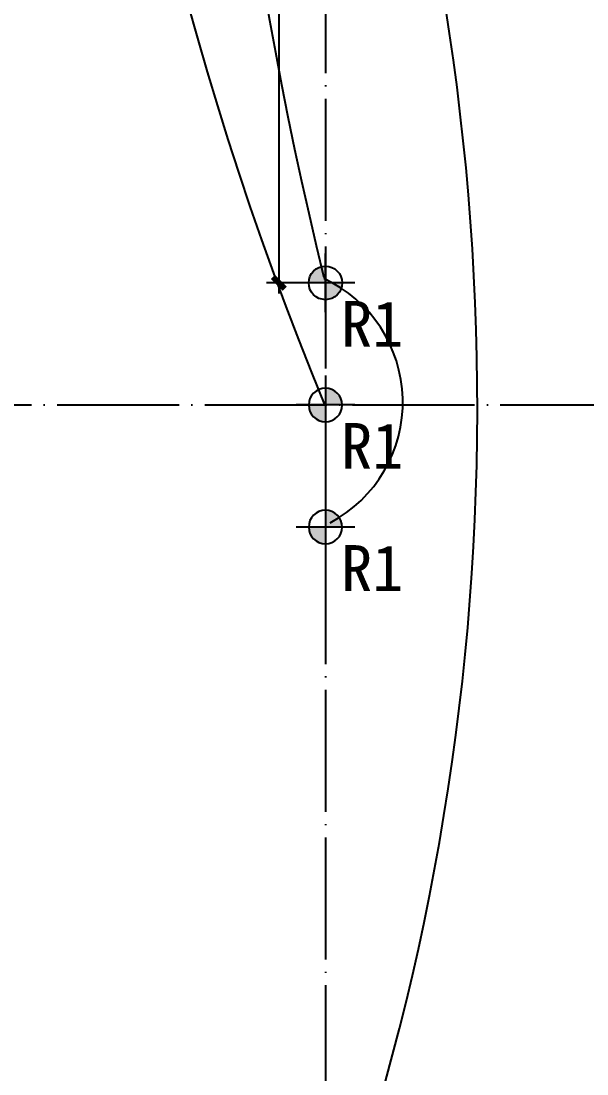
# Model space of a CAD drawing. Extents: x 11992 to 29481, y -6727 to 6811.
# Drawn here: x 23100 to 24026, y 731 to 2455 of the extents above; entities that cross this region are included whole.
import ezdxf

# ---------------------------------------------------------------- set-up
doc = ezdxf.new("R2010")
doc.units = 0
doc.header["$MEASUREMENT"] = 0
doc.linetypes.add('DOTE', pattern=[2.42, 2, -0.2, 0.02, -0.2])
doc.layers.get('0').update_dxf_attribs({"color": 8, "linetype": 'CONTINUOUS'})
doc.layers.get('Defpoints').update_dxf_attribs({"color": 8, "linetype": 'CONTINUOUS'})
for name, color, linetype in [('zoylight 2射灯', 1, 'CONTINUOUS'), ('zoylight 3编号', 7, 'CONTINUOUS'), ('zoylight 4标注', 9, 'CONTINUOUS'), ('zoylight 5回路', 4, 'CONTINUOUS')]:
    doc.layers.add(name, color=color, linetype=linetype)
doc.styles.add('CCD-DIM', font='archs.shx', dxfattribs={"width": 0.8})
doc.styles.add('TFB MS 3mm at 1 to 25', font='arial.ttf', dxfattribs={"height": 75})
doc.dimstyles.new('zoylight_DIM_40', dxfattribs={"dimscale": 40, "dimtxt": 1.9, "dimasz": 0.4, "dimexe": 0.5, "dimexo": 0.5, "dimgap": 0.5, "dimtad": 1, "dimdec": 0, "dimrnd": 5, "dimzin": 12, "dimdsep": 46, "dimtxsty": 'CCD-DIM', "dimblk": 'CCD_Dimension_Tick', "dimcen": 0.125, "dimclrd": 44, "dimclre": 44, "dimclrt": 50, "dimadec": 0, "dimazin": 0, "dimtfac": 1, "dimtdec": 0, "dimtmove": 2, "dimatfit": 3, "dimldrblk": 'CCD_Leader_Dot', "dimfxl": 0, "dimtvp": 1, "dimtolj": 1, "dimtzin": 0, "dimarcsym": 0})

# ---------------------------------------------------------------- blocks, each defined once
blk = doc.blocks.new('嵌入式射灯55')
at = {"layer": 'zoylight 2射灯'}
h = blk.add_hatch(color=256, dxfattribs=at)
h.dxf.hatch_style = 1
h.paths.add_polyline_path([(0, 0), (0, 27.5, 0.41421356), (-27.5, 0)])
h.paths.add_polyline_path([(0, -27.5, 0.41421356), (27.5, 0), (0, 0)])
for p, q in [((0, -48.125), (0, 48.125)), ((48.125, 0), (-48.125, 0))]:
    blk.add_line(p, q, dxfattribs=at)
blk.add_circle((0, 0), 27.5, dxfattribs=at)
blk = doc.blocks.new('CCD_Dimension_Tick')
at = {"color": 0, "linetype": 'ByBlock'}
for p, q in [((-1.09, 0), (0, 0)), ((0, 0), (1.09, 0))]:
    blk.add_line(p, q, dxfattribs=at)
at = {"color": 0, "linetype": 'Continuous', "const_width": 0.608}
blk.add_lwpolyline([(-0.61, -0.61), (0.61, 0.61)], dxfattribs=at)
blk = doc.blocks.new('*D41')
at = {"layer": 'Defpoints', "color": 0, "linetype": 'Continuous'}
for p in [(23598.2, 3226.4, 2437.4), (23521.7, 2026.4), (23598.2, 2026.4, 2437.4)]:
    blk.add_point(p, dxfattribs=at)
at = {"layer": 'zoylight 4标注', "color": 44, "lineweight": -2}
for p, q in [((23578.2, 3226.4), (23501.7, 3226.4)), ((23521.7, 3210.4), (23521.7, 2042.4))]:
    blk.add_line(p, q, dxfattribs=at)
at = {"layer": 'zoylight 4标注', "color": 44, "linetype": 'Continuous', "lineweight": -2}
blk.add_line((23578.2, 2026.4), (23501.7, 2026.4), dxfattribs=at)
at = {"layer": 'zoylight 4标注', "color": 44, "linetype": 'Continuous', "lineweight": -2, "xscale": 16, "yscale": 16, "zscale": 16}
for p, rotation in [((23521.7, 3226.4), 90), ((23521.7, 2026.4), 270)]:
    blk.add_blockref('CCD_Dimension_Tick', p, dxfattribs=dict(at, rotation=rotation))
at = {"layer": 'zoylight 4标注', "color": 50, "linetype": 'Continuous', "insert": (23463.7, 2626.4), "char_height": 76, "attachment_point": 5, "rotation": 90, "style": 'CCD-DIM'}
blk.add_mtext('\\A1;1200', dxfattribs=at)
blk = doc.blocks.new('CCD_Leader_Dot')
at = {"color": 0, "linetype": 'ByBlock'}
blk.add_line((-5, 0), (-10, 0), dxfattribs=at)
at = {"color": 0, "linetype": 'ByBlock', "const_width": 5}
blk.add_lwpolyline([(-2.5, 0, 1), (2.5, 0, 1)], format="xyb", close=True, dxfattribs=at)

msp = doc.modelspace()

# ---------------------------------------------------------------- linework, layer by layer
at = {"layer": 'zoylight 4标注', "color": 9, "linetype": 'DOTE', "ltscale": 100}
for p, q in [((23598.2, 3538, 2437.4), (23598.2, -490.4, 2437.4)), ((19286.5, 1826.4), (25252.9, 1826.4))]:
    msp.add_line(p, q, dxfattribs=at)
at = {"layer": 'zoylight 5回路', "linetype": 'Continuous'}
for centre, radius, start, end in [((28684, 3928.6), 5504.2, 164.0576, 202.462), ((30539.1, 3719.7), 7145.1, 166.07869, 193.63459), ((19716.9, 1823.4), 4130.1, 340.13, 19.6726), ((23501.5, 1831), 223.4, 297.9025, 65.1713)]:
    msp.add_arc(centre, radius, start, end, dxfattribs=at)

# ---------------------------------------------------------------- block references
at = {"layer": 'zoylight 2射灯'}
msp.add_blockref('嵌入式射灯55', (23598.2, 2026.4, 2437.4), dxfattribs=at)
at = {"layer": 'zoylight 2射灯', "xscale": -1, "rotation": 180}
for p in [(23598.2, 1826.4), (23598.2, 1626.4, -2437.4)]:
    msp.add_blockref('嵌入式射灯55', p, dxfattribs=at)

# ---------------------------------------------------------------- texts
at = {"layer": 'zoylight 3编号', "char_height": 75, "width": 104.77, "attachment_point": 1, "style": 'TFB MS 3mm at 1 to 25'}
for insert in [(23623.8, 1996.8, 2437.4), (23623.8, 1796.8), (23623.8, 1596.8, -2437.4)]:
    msp.add_mtext('{\\fSimHei|b0|i0|c134|p49;R1}', dxfattribs=dict(at, insert=insert))

# ---------------------------------------------------------------- dimensions: what is measured, and where the dimension line sits
at = {"layer": 'zoylight 4标注', "linetype": 'Continuous'}
dim = msp.add_aligned_dim(p1=(23598.2, 3226.4, 2437.4), p2=(23598.2, 2026.4, 2437.4), distance=-76.5, dimstyle='zoylight_DIM_40', dxfattribs=at)
dim.commit()
dim.dimension.update_dxf_attribs({"geometry": '*D41', "text_midpoint": (23463.7, 2626.4)})

doc.saveas('drawing.dxf')
